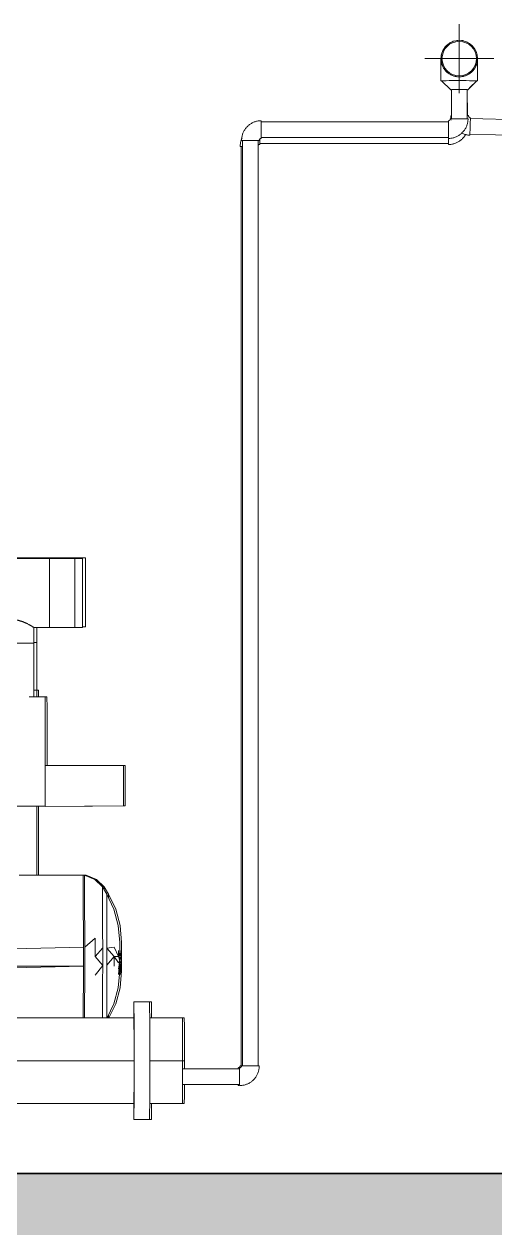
# Model space of a CAD drawing. Header units: centimetres. Extents: x -11896 to 2794, y -437 to 1921.
# Drawn here: x 427.5 to 577.8, y 76.6 to 460.4 of the extents above; entities that cross this region are included whole.
import ezdxf

# ---------------------------------------------------------------- set-up
doc = ezdxf.new("R2010")
doc.units = ezdxf.units.CM
doc.linetypes.add('Centre', pattern=[3.175, 0.635, -0.475, 1.59, -0.475])
for name, color, linetype, lineweight in [('A-FLOR', 7, 'Continuous', 9), ('A-FLOR-LEVL', 7, 'Continuous', 9), ('A-FLOR-PATT', 7, 'Continuous', 35), ('M-EQPM', 7, 'Continuous', 9), ('M-HVAC-DUCT', 7, 'Continuous', 9), ('P-PIPE', 7, 'Continuous', 9), ('P-PIPE-CNTR', 7, 'Continuous', 9)]:
    doc.layers.add(name, color=color, linetype=linetype, lineweight=lineweight)

# ---------------------------------------------------------------- blocks, each defined once
blk = doc.blocks.new('PQ_RVR_EST-01_ZZ_ZZ_MO_T_A_rvt-2-Sección 2-2')
at = {"layer": 'A-FLOR-PATT', "lineweight": 9, "true_color": 0x9a9a9a}
blk.add_hatch(color=253, dxfattribs=at).paths.add_polyline_path([(-115.52, 44), (-115.52, 94), (-5125.17, 94), (-5125.17, 44), (-133.39, 44)])
at = {"layer": 'A-FLOR', "lineweight": 35}
blk.add_line((-327.25, 94), (-1483.52, 94), dxfattribs=at)
blk = doc.blocks.new('Cobre - Codo - CO - Codo-1454901-Sección 2-2')
at = {"layer": 'P-PIPE', "color": 6, "true_color": 0xff00ff}
for p, q in [((-947.46, 426.81), (-947.46, 429.63)), ((-947.46, 423.99), (-947.46, 426.81)), ((-953.73, 423.35), (-950.91, 423.35)), ((-950.91, 423.35), (-948.09, 423.35)), ((-948.19, 423.35), (-948.09, 423.35)), ((-947.46, 423.99), (-947.46, 424.3))]:
    blk.add_line(p, q, dxfattribs=at)
at = {"layer": 'P-PIPE', "color": 6, "true_color": 0xff00ff, "flags": 128}
for points in [[(-947.46, 429.63), (-947.71, 429.62), (-947.96, 429.61), (-948.21, 429.58), (-948.46, 429.55), (-948.71, 429.5), (-948.95, 429.45), (-949.19, 429.39), (-949.43, 429.31), (-949.67, 429.23), (-949.9, 429.13), (-950.13, 429.03), (-950.36, 428.92), (-950.58, 428.8), (-950.79, 428.67), (-951, 428.53), (-951.21, 428.39), (-951.4, 428.23), (-951.6, 428.07), (-951.78, 427.9), (-951.96, 427.73), (-952.13, 427.54), (-952.3, 427.35), (-952.45, 427.16), (-952.6, 426.95), (-952.74, 426.75), (-952.87, 426.53), (-952.99, 426.31), (-953.11, 426.09), (-953.21, 425.86), (-953.31, 425.63), (-953.39, 425.39), (-953.47, 425.15), (-953.54, 424.91), (-953.6, 424.67), (-953.64, 424.42), (-953.68, 424.17), (-953.71, 423.92), (-953.73, 423.67), (-953.73, 423.42), (-953.73, 423.35)], [(-948.09, 423.35), (-948.09, 423.38), (-948.09, 423.41), (-948.09, 423.43), (-948.09, 423.46), (-948.08, 423.48), (-948.08, 423.51), (-948.07, 423.53), (-948.06, 423.55), (-948.05, 423.58), (-948.04, 423.6), (-948.03, 423.63), (-948.02, 423.65), (-948.01, 423.67), (-948, 423.69), (-947.98, 423.71), (-947.97, 423.73), (-947.95, 423.75), (-947.94, 423.77), (-947.92, 423.79), (-947.9, 423.81), (-947.88, 423.83), (-947.86, 423.84), (-947.84, 423.86), (-947.82, 423.87), (-947.8, 423.89), (-947.78, 423.9), (-947.76, 423.91), (-947.74, 423.93), (-947.71, 423.94), (-947.69, 423.95), (-947.67, 423.96), (-947.64, 423.96), (-947.62, 423.97), (-947.59, 423.98), (-947.57, 423.98), (-947.54, 423.98), (-947.52, 423.99), (-947.49, 423.99), (-947.47, 423.99), (-947.46, 423.99)]]:
    blk.add_lwpolyline(points, dxfattribs=at)
blk = doc.blocks.new('Cobre - Codo - CO - Codo-V90-Sección 2-2')
at = {"layer": 'P-PIPE', "color": 6, "true_color": 0xff00ff}
for p, q in [((-954.37, 127.63), (-954.37, 124.81)), ((-954.37, 127.63), (-954.37, 127.32)), ((-953.43, 128.26), (-953.73, 128.26)), ((-950.91, 128.26), (-953.73, 128.26)), ((-948.09, 128.26), (-950.91, 128.26)), ((-954.37, 124.81), (-954.37, 121.99))]:
    blk.add_line(p, q, dxfattribs=at)
at = {"layer": 'P-PIPE', "color": 6, "true_color": 0xff00ff, "flags": 128}
for points in [[(-953.73, 128.26), (-953.73, 128.24), (-953.74, 128.21), (-953.74, 128.19), (-953.74, 128.16), (-953.75, 128.14), (-953.75, 128.11), (-953.76, 128.09), (-953.77, 128.06), (-953.77, 128.04), (-953.78, 128.02), (-953.79, 127.99), (-953.81, 127.97), (-953.82, 127.95), (-953.83, 127.93), (-953.85, 127.91), (-953.86, 127.89), (-953.88, 127.87), (-953.89, 127.85), (-953.91, 127.83), (-953.93, 127.81), (-953.95, 127.79), (-953.96, 127.78), (-953.98, 127.76), (-954, 127.74), (-954.03, 127.73), (-954.05, 127.72), (-954.07, 127.7), (-954.09, 127.69), (-954.12, 127.68), (-954.14, 127.67), (-954.16, 127.66), (-954.19, 127.66), (-954.21, 127.65), (-954.24, 127.64), (-954.26, 127.64), (-954.29, 127.64), (-954.31, 127.63), (-954.34, 127.63), (-954.36, 127.63), (-954.37, 127.63)], [(-954.37, 121.99), (-954.12, 121.99), (-953.87, 122.01), (-953.62, 122.03), (-953.37, 122.07), (-953.12, 122.11), (-952.88, 122.17), (-952.64, 122.23), (-952.4, 122.31), (-952.16, 122.39), (-951.93, 122.49), (-951.7, 122.59), (-951.47, 122.7), (-951.25, 122.82), (-951.04, 122.95), (-950.83, 123.09), (-950.62, 123.23), (-950.42, 123.39), (-950.23, 123.55), (-950.05, 123.72), (-949.87, 123.89), (-949.7, 124.08), (-949.53, 124.27), (-949.38, 124.46), (-949.23, 124.67), (-949.09, 124.87), (-948.96, 125.09), (-948.83, 125.31), (-948.72, 125.53), (-948.62, 125.76), (-948.52, 125.99), (-948.43, 126.23), (-948.36, 126.47), (-948.29, 126.71), (-948.23, 126.95), (-948.19, 127.2), (-948.15, 127.45), (-948.12, 127.7), (-948.1, 127.95), (-948.09, 128.2), (-948.09, 128.26)]]:
    blk.add_lwpolyline(points, dxfattribs=at)
blk = doc.blocks.new('Cobre - Codo - CO - Codo-V91-Sección 2-2')
at = {"layer": 'P-PIPE', "color": 6, "true_color": 0xff00ff}
for p, q in [((-947.9, 422.06), (-947.9, 424.01)), ((-947.9, 422.06), (-947.9, 422.36)), ((-954.18, 421.42), (-953.42, 421.42))]:
    blk.add_line(p, q, dxfattribs=at)
at = {"layer": 'P-PIPE', "color": 6, "true_color": 0xff00ff, "flags": 128}
for points in [[(-953.59, 424.07), (-953.66, 423.93), (-953.75, 423.7), (-953.84, 423.46), (-953.92, 423.22), (-953.98, 422.98), (-954.04, 422.74), (-954.09, 422.49), (-954.13, 422.24), (-954.15, 421.99), (-954.17, 421.74), (-954.18, 421.49), (-954.18, 421.42)], [(-948.41, 421.8), (-948.4, 421.82), (-948.38, 421.84), (-948.36, 421.86), (-948.35, 421.88), (-948.33, 421.9), (-948.31, 421.91), (-948.29, 421.93), (-948.27, 421.94), (-948.25, 421.96), (-948.23, 421.97), (-948.2, 421.98), (-948.18, 422), (-948.16, 422.01), (-948.13, 422.02), (-948.11, 422.02), (-948.09, 422.03), (-948.06, 422.04), (-948.04, 422.05), (-948.01, 422.05), (-947.99, 422.05), (-947.96, 422.06), (-947.94, 422.06), (-947.91, 422.06), (-947.9, 422.06)]]:
    blk.add_lwpolyline(points, dxfattribs=at)
blk = doc.blocks.new('Cobre - Codo - CO - Codo-V92-Sección 2-2')
at = {"layer": 'P-PIPE', "color": 6, "true_color": 0xff00ff}
for p, q in [((-954.81, 127.7), (-954.81, 127.32)), ((-954.81, 127.7), (-954.81, 127.39)), ((-953.87, 128.33), (-954.18, 128.33)), ((-953.42, 128.33), (-954.18, 128.33)), ((-954.81, 122.29), (-954.81, 122.06))]:
    blk.add_line(p, q, dxfattribs=at)
at = {"layer": 'P-PIPE', "color": 6, "true_color": 0xff00ff, "flags": 128}
for points in [[(-954.18, 128.33), (-954.18, 128.31), (-954.18, 128.28), (-954.18, 128.26), (-954.19, 128.23), (-954.19, 128.21), (-954.2, 128.18), (-954.2, 128.16), (-954.21, 128.13), (-954.22, 128.11), (-954.23, 128.09), (-954.24, 128.06), (-954.25, 128.04), (-954.26, 128.02), (-954.28, 128), (-954.29, 127.98), (-954.3, 127.95), (-954.32, 127.93), (-954.34, 127.92), (-954.35, 127.9), (-954.37, 127.88), (-954.39, 127.86), (-954.41, 127.84), (-954.43, 127.83), (-954.45, 127.81), (-954.47, 127.8), (-954.49, 127.79), (-954.51, 127.77), (-954.54, 127.76), (-954.56, 127.75), (-954.58, 127.74), (-954.61, 127.73), (-954.63, 127.73), (-954.66, 127.72), (-954.68, 127.71), (-954.71, 127.71), (-954.73, 127.7), (-954.76, 127.7), (-954.78, 127.7), (-954.81, 127.7), (-954.81, 127.7)], [(-954.81, 122.06), (-954.56, 122.06), (-954.37, 122.08)]]:
    blk.add_lwpolyline(points, dxfattribs=at)
blk = doc.blocks.new('bomba 4 - bomba 4-1381577-Sección 2-2')
at = {"layer": 'M-EQPM'}
for p, q in [((-1021.55, 245.97), (-1016.44, 245.97)), ((-1021.55, 245.97), (-1016.44, 245.97)), ((-1019.12, 248.1), (-1019.99, 248.1)), ((-1019.12, 248.1), (-1019.99, 248.1)), ((-1019.12, 245.97), (-1019.12, 248.1)), ((-1019.12, 245.97), (-1019.12, 248.1)), ((-1016.42, 245.27), (-1016.44, 245.97)), ((-1016.42, 245.27), (-1016.44, 245.97)), ((-1016.4, 243.2), (-1016.42, 245.27)), ((-1016.4, 243.2), (-1016.42, 245.27)), ((-1016.39, 239.95), (-1016.4, 243.2)), ((-1016.39, 239.95), (-1016.4, 243.2)), ((-1016.37, 235.77), (-1016.39, 239.95)), ((-1016.37, 235.77), (-1016.39, 239.95)), ((-1016.37, 231), (-1016.37, 235.77)), ((-1016.37, 231), (-1016.37, 235.77)), ((-1016.37, 231), (-1016.37, 226.03)), ((-1016.37, 226.03), (-1016.37, 231)), ((-1016.37, 226.03), (-1016.37, 221.26)), ((-1016.37, 221.26), (-1016.37, 226.03)), ((-1016.37, 224.07), (-991.45, 224.09)), ((-991.45, 224.09), (-991.44, 222.81)), ((-991.44, 222.81), (-991.45, 224.09)), ((-991.44, 222.81), (-991.43, 220.5)), ((-991.43, 220.5), (-991.44, 222.81)), ((-1016.37, 221.26), (-1016.39, 217.08)), ((-1016.39, 217.08), (-1016.37, 221.26)), ((-991.43, 220.5), (-991.42, 217.63)), ((-991.43, 220.5), (-991.42, 217.63)), ((-1016.39, 217.08), (-1016.4, 213.83)), ((-1016.4, 213.83), (-1016.39, 217.08)), ((-991.42, 217.63), (-991.43, 214.76)), ((-991.42, 217.63), (-991.43, 214.76)), ((-991.45, 211.17), (-1016.45, 211.01)), ((-1016.42, 211.76), (-1016.44, 211.05)), ((-1016.44, 211.05), (-1016.42, 211.76)), ((-1016.4, 213.83), (-1016.42, 211.76)), ((-1016.42, 211.76), (-1016.4, 213.83)), ((-991.44, 212.45), (-991.45, 211.17)), ((-991.44, 212.45), (-991.45, 211.17)), ((-991.43, 214.76), (-991.44, 212.45)), ((-991.43, 214.76), (-991.44, 212.45)), ((-1016.44, 211.05), (-1029.77, 211.05)), ((-1016.44, 211.05), (-1029.77, 211.05)), ((-1019.12, 189.1), (-1019.12, 211.05)), ((-1019.12, 189.1), (-1019.12, 211.05)), ((-1001.33, 211.11), (-1016.45, 211.01)), ((-1016.45, 211.01), (-1016.45, 211.05)), ((-1016.45, 211.05), (-1016.45, 211.01)), ((-1004.33, 189.08), (-1024.75, 189.11)), ((-1004.31, 188.03), (-1004.33, 189.08)), ((-1004.33, 189.08), (-1004.31, 188.03)), ((-1004.33, 189.08), (-1003.9, 189.03)), ((-1003.9, 189.03), (-1003.87, 187.99)), ((-1003.9, 189.03), (-1003.87, 187.99)), ((-1000.58, 187.73), (-1003.9, 189.03)), ((-1004.28, 185.64), (-1004.31, 188.03)), ((-1004.31, 188.03), (-1004.28, 185.64)), ((-1004.26, 182.03), (-1004.28, 185.64)), ((-1004.28, 185.64), (-1004.26, 182.03)), ((-1003.87, 187.99), (-1003.85, 185.6)), ((-1003.87, 187.99), (-1003.85, 185.6)), ((-1003.85, 185.6), (-1003.83, 182)), ((-1003.85, 185.6), (-1003.83, 182)), ((-1000.58, 187.73), (-998.16, 185.33)), ((-998.14, 184.98), (-998.16, 185.33)), ((-998.14, 184.98), (-998.16, 185.33)), ((-996.78, 183), (-998.16, 185.33)), ((-998.12, 183.26), (-998.14, 184.98)), ((-998.12, 183.26), (-998.14, 184.98)), ((-1004.25, 177.4), (-1004.26, 182.03)), ((-1004.26, 182.03), (-1004.25, 177.4)), ((-1003.83, 182), (-1003.81, 177.38)), ((-1003.83, 182), (-1003.81, 177.38)), ((-998.1, 180.26), (-998.12, 183.26)), ((-998.1, 180.26), (-998.12, 183.26)), ((-996.76, 181.9), (-996.78, 183)), ((-996.76, 181.9), (-996.78, 183)), ((-994.49, 178.19), (-996.78, 183)), ((-996.74, 179.4), (-996.76, 181.9)), ((-996.74, 179.4), (-996.76, 181.9)), ((-1004.25, 177.4), (-1004.23, 172)), ((-1004.25, 177.4), (-1004.23, 172)), ((-1003.81, 177.38), (-1003.8, 171.99)), ((-1003.81, 177.38), (-1003.8, 171.99)), ((-998.08, 176.19), (-998.1, 180.26)), ((-998.08, 176.19), (-998.1, 180.26)), ((-996.72, 175.69), (-996.74, 179.4)), ((-996.74, 179.4), (-996.72, 175.69)), ((-993.08, 173.03), (-994.49, 178.19)), ((-998.07, 171.3), (-998.08, 176.19)), ((-998.07, 171.3), (-998.08, 176.19)), ((-996.71, 171.05), (-996.72, 175.69)), ((-996.71, 171.05), (-996.72, 175.69)), ((-992.6, 167.66), (-993.08, 173.03)), ((-1004.23, 172), (-1004.23, 166.13)), ((-1004.23, 172), (-1004.23, 166.13)), ((-1003.8, 171.99), (-1003.79, 166.12)), ((-1003.8, 171.99), (-1003.79, 166.12)), ((-1000.49, 169.04), (-1003.79, 166.12)), ((-1000.49, 169.04), (-1003.79, 166.12)), ((-1000.49, 163.11), (-1000.49, 169.04)), ((-1000.49, 163.11), (-1000.49, 169.04)), ((-998.06, 165.9), (-998.07, 171.3)), ((-998.06, 165.9), (-998.07, 171.3)), ((-996.7, 165.82), (-996.71, 171.05)), ((-996.71, 171.05), (-996.7, 165.82)), ((-1004.23, 166.13), (-1223.67, 160.82)), ((-1004.23, 166.13), (-1223.67, 160.82)), ((-1004.23, 166.13), (-1004.23, 160.08)), ((-1004.23, 166.13), (-1004.23, 160.08)), ((-1003.79, 166.12), (-1003.79, 160.09)), ((-1003.79, 166.12), (-1003.79, 160.09)), ((-1000.49, 163.11), (-998.06, 165.9)), ((-998.06, 165.9), (-1000.49, 163.11)), ((-998.06, 160.31), (-998.06, 165.9)), ((-998.06, 160.31), (-998.06, 165.9)), ((-994.42, 166.15), (-996.7, 165.82)), ((-994.42, 166.15), (-996.7, 165.82)), ((-996.7, 160.39), (-996.7, 165.82)), ((-996.7, 165.82), (-994.42, 163.11)), ((-994.42, 163.11), (-996.7, 165.82)), ((-996.7, 165.82), (-996.7, 160.39)), ((-994.42, 166.15), (-993.03, 163.11)), ((-994.42, 166.15), (-993.03, 163.11)), ((-993.04, 165.11), (-993.03, 163.11)), ((-993.04, 165.11), (-993.03, 163.11)), ((-992.59, 166.58), (-992.6, 167.66)), ((-992.6, 167.66), (-992.59, 166.58)), ((-992.58, 164.4), (-992.59, 166.58)), ((-992.59, 166.58), (-992.58, 164.4)), ((-998.06, 160.31), (-1000.49, 163.11)), ((-1000.49, 163.11), (-998.06, 160.31)), ((-994.42, 163.11), (-996.7, 160.39)), ((-996.7, 160.39), (-994.42, 163.11)), ((-993.03, 163.11), (-994.42, 163.11)), ((-993.04, 161.11), (-994.42, 163.11)), ((-993.04, 161.11), (-994.42, 163.11)), ((-994.42, 160.06), (-994.42, 163.11)), ((-994.42, 160.06), (-994.42, 163.11)), ((-994.42, 163.11), (-993.03, 163.11)), ((-992.58, 161.81), (-993.04, 157.43)), ((-993.04, 157.43), (-992.58, 161.81)), ((-992.58, 161.81), (-993.04, 161.11)), ((-993.04, 161.11), (-992.58, 161.81)), ((-992.58, 161.81), (-993.04, 159.19)), ((-993.04, 159.19), (-992.58, 161.81)), ((-992.58, 164.4), (-993.03, 163.11)), ((-992.58, 164.4), (-993.03, 163.11)), ((-993.03, 163.11), (-992.58, 161.81)), ((-992.58, 161.81), (-993.03, 163.11)), ((-992.59, 159.63), (-992.58, 161.81)), ((-992.59, 159.63), (-992.58, 161.81)), ((-992.58, 164.4), (-992.58, 161.81)), ((-992.58, 164.4), (-992.58, 161.81)), ((-1223.67, 160.08), (-1004.23, 160.08)), ((-1004.23, 160.08), (-1223.67, 160.08)), ((-1004.23, 160.08), (-1217.87, 155.06)), ((-1217.87, 155.06), (-1004.23, 160.08)), ((-1004.23, 160.08), (-1004.23, 154.21)), ((-1004.23, 160.08), (-1004.23, 154.21)), ((-1003.79, 160.09), (-1003.8, 154.22)), ((-1003.79, 160.09), (-1003.8, 154.22)), ((-1000.49, 157.17), (-998.06, 160.31)), ((-1000.49, 157.17), (-998.06, 160.31)), ((-998.07, 154.91), (-998.06, 160.31)), ((-998.07, 154.91), (-998.06, 160.31)), ((-996.71, 155.16), (-996.7, 160.39)), ((-996.71, 155.16), (-996.7, 160.39)), ((-992.6, 158.55), (-993.08, 153.18)), ((-992.6, 158.55), (-992.59, 159.63)), ((-992.6, 158.55), (-992.59, 159.63)), ((-1004.25, 148.81), (-1004.23, 154.21)), ((-1004.23, 154.21), (-1004.25, 148.81)), ((-1003.8, 154.22), (-1003.81, 148.83)), ((-1003.8, 154.22), (-1003.81, 148.83)), ((-998.08, 150.02), (-998.07, 154.91)), ((-998.08, 150.02), (-998.07, 154.91)), ((-996.72, 150.52), (-996.71, 155.16)), ((-996.71, 155.16), (-996.72, 150.52)), ((-998.1, 145.95), (-998.08, 150.02)), ((-998.1, 145.95), (-998.08, 150.02)), ((-996.74, 146.81), (-996.72, 150.52)), ((-996.74, 146.81), (-996.72, 150.52)), ((-993.08, 153.18), (-994.49, 148.02)), ((-1004.26, 144.18), (-1004.25, 148.81)), ((-1004.25, 148.81), (-1004.26, 144.18)), ((-1003.81, 148.83), (-1003.83, 144.21)), ((-1003.81, 148.83), (-1003.83, 144.21)), ((-998.11, 143.54), (-998.1, 145.95)), ((-998.11, 143.54), (-998.1, 145.95)), ((-996.76, 144.31), (-996.74, 146.81)), ((-996.74, 146.81), (-996.76, 144.31)), ((-994.49, 148.02), (-996.63, 143.54)), ((-988.15, 145.25), (-988.13, 147.6)), ((-988.13, 147.6), (-988.15, 145.25)), ((-988.13, 147.6), (-988.11, 148.64)), ((-988.11, 148.64), (-988.13, 147.6)), ((-988.11, 148.64), (-988.09, 148.29)), ((-988.09, 148.29), (-988.11, 148.64)), ((-988.11, 148.64), (-983.11, 148.64)), ((-988.09, 148.29), (-988.07, 146.58)), ((-988.07, 146.58), (-988.09, 148.29)), ((-988.07, 146.58), (-988.05, 143.63)), ((-988.05, 143.63), (-988.07, 146.58)), ((-983.11, 148.64), (-983.09, 148.29)), ((-983.11, 148.64), (-983.09, 148.29)), ((-983.09, 148.29), (-983.07, 146.58)), ((-983.09, 148.29), (-983.07, 146.58)), ((-983.07, 146.58), (-983.05, 143.63)), ((-983.07, 146.58), (-983.05, 143.63)), ((-1233.55, 143.54), (-988.11, 143.54)), ((-1004.26, 144.18), (-1004.27, 143.54)), ((-1004.26, 144.18), (-1004.27, 143.54)), ((-1003.83, 144.21), (-1003.83, 143.54)), ((-1003.83, 144.21), (-1003.83, 143.54)), ((-996.77, 143.54), (-996.76, 144.31)), ((-996.77, 143.54), (-996.76, 144.31)), ((-988.16, 143.54), (-988.15, 145.25)), ((-988.15, 145.25), (-988.16, 143.54)), ((-988.09, 143.16), (-988.11, 143.54)), ((-988.09, 143.16), (-988.11, 143.54)), ((-988.07, 141.35), (-988.09, 143.16)), ((-988.07, 141.35), (-988.09, 143.16)), ((-988.05, 143.63), (-988.04, 139.66)), ((-988.04, 139.66), (-988.05, 143.63)), ((-983.05, 143.63), (-983.04, 139.66)), ((-983.05, 143.63), (-983.04, 139.66)), ((-972.61, 143.54), (-983.05, 143.54)), ((-972.61, 143.54), (-972.59, 143.16)), ((-972.59, 143.16), (-972.61, 143.54)), ((-972.59, 143.16), (-972.57, 141.35)), ((-972.57, 141.35), (-972.59, 143.16)), ((-988.06, 138.3), (-988.07, 141.35)), ((-988.06, 138.3), (-988.07, 141.35)), ((-988.05, 134.34), (-988.06, 138.3)), ((-988.05, 134.34), (-988.06, 138.3)), ((-988.04, 139.66), (-988.03, 134.97)), ((-988.03, 134.97), (-988.04, 139.66)), ((-983.03, 134.97), (-983.04, 139.66)), ((-983.03, 134.97), (-983.04, 139.66)), ((-972.57, 141.35), (-972.56, 138.3)), ((-972.56, 138.3), (-972.57, 141.35)), ((-972.55, 134.34), (-972.56, 138.3)), ((-972.55, 134.34), (-972.56, 138.3)), ((-988.03, 129.9), (-988.03, 134.97)), ((-988.03, 129.9), (-988.03, 134.97)), ((-983.03, 134.97), (-983.03, 129.9)), ((-983.03, 134.97), (-983.03, 129.9)), ((-988.05, 129.9), (-988.05, 134.34)), ((-988.05, 129.9), (-988.05, 134.34)), ((-972.55, 134.34), (-972.55, 129.9)), ((-972.55, 129.9), (-972.55, 134.34)), ((-1233.52, 129.9), (-988.05, 129.9)), ((-1233.52, 129.9), (-988.05, 129.9)), ((-988.05, 125.46), (-988.05, 129.9)), ((-988.05, 129.9), (-988.05, 125.46)), ((-988.03, 129.9), (-988.03, 124.84)), ((-988.03, 124.84), (-988.03, 129.9)), ((-972.55, 129.9), (-983.03, 129.9)), ((-972.55, 129.9), (-983.03, 129.9)), ((-983.03, 129.9), (-983.03, 124.84)), ((-983.03, 129.9), (-983.03, 124.84)), ((-972.55, 129.9), (-972.55, 125.46)), ((-972.55, 129.9), (-972.55, 125.46)), ((-988.05, 125.46), (-988.06, 121.5)), ((-988.06, 121.5), (-988.05, 125.46)), ((-988.03, 124.84), (-988.04, 120.15)), ((-988.03, 124.84), (-988.04, 120.15)), ((-983.03, 124.84), (-983.04, 120.15)), ((-983.03, 124.84), (-983.04, 120.15)), ((-972.55, 125.46), (-972.56, 121.5)), ((-972.55, 125.46), (-972.56, 121.5)), ((-988.07, 118.45), (-988.06, 121.5)), ((-988.07, 118.45), (-988.06, 121.5)), ((-988.04, 120.15), (-988.05, 116.18)), ((-988.05, 116.18), (-988.04, 120.15)), ((-983.04, 120.15), (-983.05, 116.18)), ((-983.04, 120.15), (-983.05, 116.18)), ((-972.56, 121.5), (-972.57, 118.45)), ((-972.56, 121.5), (-972.57, 118.45)), ((-988.11, 116.27), (-1059.04, 116.23)), ((-988.15, 114.56), (-988.16, 116.27)), ((-988.16, 116.27), (-988.15, 114.56)), ((-988.11, 116.27), (-988.09, 116.64)), ((-988.11, 116.27), (-988.09, 116.64)), ((-988.09, 116.64), (-988.07, 118.45)), ((-988.09, 116.64), (-988.07, 118.45)), ((-988.05, 116.18), (-988.07, 113.23)), ((-988.07, 113.23), (-988.05, 116.18)), ((-983.05, 116.18), (-983.07, 113.23)), ((-983.05, 116.18), (-983.07, 113.23)), ((-972.61, 116.27), (-983.05, 116.27)), ((-972.59, 116.64), (-972.61, 116.27)), ((-972.59, 116.64), (-972.61, 116.27)), ((-972.57, 118.45), (-972.59, 116.64)), ((-972.57, 118.45), (-972.59, 116.64)), ((-988.13, 112.21), (-988.15, 114.56)), ((-988.15, 114.56), (-988.13, 112.21)), ((-988.11, 111.17), (-988.13, 112.21)), ((-988.13, 112.21), (-988.11, 111.17)), ((-988.09, 111.52), (-988.11, 111.17)), ((-988.11, 111.17), (-988.09, 111.52)), ((-988.07, 113.23), (-988.09, 111.52)), ((-988.09, 111.52), (-988.07, 113.23)), ((-983.09, 111.52), (-983.11, 111.17)), ((-983.09, 111.52), (-983.11, 111.17)), ((-983.07, 113.23), (-983.09, 111.52)), ((-983.07, 113.23), (-983.09, 111.52)), ((-988.11, 111.17), (-983.11, 111.17))]:
    blk.add_line(p, q, dxfattribs=at)
blk = doc.blocks.new('bomba 4 - bomba 4-V104-Sección 2-2')
at = {"layer": 'M-EQPM'}
for p, q in [((-1133.31, 247.21), (-1133.89, 247.21)), ((-1133.31, 247.21), (-1133.29, 246.83)), ((-1133.31, 247.21), (-1133.29, 246.83)), ((-1133.29, 246.83), (-1133.27, 244.98)), ((-1133.29, 246.83), (-1133.27, 244.98)), ((-1018.54, 248.1), (-1019.09, 248.1)), ((-1018.54, 248.1), (-1019.09, 248.1)), ((-1018.54, 245.97), (-1018.54, 248.1)), ((-1018.54, 245.97), (-1018.54, 248.1)), ((-1016.44, 245.97), (-1015.86, 245.97)), ((-1016.44, 245.97), (-1015.86, 245.97)), ((-1015.84, 245.27), (-1015.86, 245.97)), ((-1015.84, 245.27), (-1015.86, 245.97)), ((-1133.27, 244.98), (-1133.25, 241.8)), ((-1133.27, 244.98), (-1133.25, 241.8)), ((-1015.82, 243.2), (-1015.84, 245.27)), ((-1015.82, 243.2), (-1015.84, 245.27)), ((-1015.81, 239.95), (-1015.82, 243.2)), ((-1015.81, 239.95), (-1015.82, 243.2)), ((-1133.25, 241.8), (-1133.24, 241.02)), ((-1133.25, 241.8), (-1133.24, 241.02)), ((-1015.8, 235.77), (-1015.81, 239.95)), ((-1015.8, 235.77), (-1015.81, 239.95)), ((-1015.79, 231), (-1015.8, 235.77)), ((-1015.79, 231), (-1015.8, 235.77)), ((-1015.79, 231), (-1015.79, 226.03)), ((-1015.79, 226.03), (-1015.79, 231)), ((-1015.79, 226.03), (-1015.79, 224.07)), ((-1015.79, 224.07), (-1015.79, 226.03)), ((-991.45, 224.08), (-990.87, 224.09)), ((-990.87, 224.09), (-990.86, 222.81)), ((-990.86, 222.81), (-990.87, 224.09)), ((-990.86, 222.81), (-990.85, 220.5)), ((-990.85, 220.5), (-990.86, 222.81)), ((-990.85, 220.5), (-990.85, 217.63)), ((-990.85, 220.5), (-990.85, 217.63)), ((-990.85, 217.63), (-990.85, 214.76)), ((-990.85, 217.63), (-990.85, 214.76)), ((-1133.25, 212.16), (-1133.27, 208.98)), ((-1133.25, 212.16), (-1133.27, 208.98)), ((-1133.24, 214.87), (-1133.25, 212.16)), ((-1133.24, 214.87), (-1133.25, 212.16)), ((-990.87, 211.17), (-991.45, 211.17)), ((-990.86, 212.45), (-990.87, 211.17)), ((-990.86, 212.45), (-990.87, 211.17)), ((-990.85, 214.76), (-990.86, 212.45)), ((-990.85, 214.76), (-990.86, 212.45)), ((-1133.29, 207.13), (-1133.27, 208.98)), ((-1133.27, 208.98), (-1133.29, 207.13)), ((-1018.54, 189.1), (-1018.54, 211.05)), ((-1018.54, 189.1), (-1018.54, 211.05)), ((-1141.69, 206.72), (-1141.69, 189.1)), ((-1141.69, 206.72), (-1141.69, 189.1)), ((-1133.89, 206.75), (-1133.31, 206.75)), ((-1133.31, 206.75), (-1133.89, 206.75)), ((-1133.29, 207.13), (-1133.31, 206.75)), ((-1133.29, 207.13), (-1133.31, 206.75)), ((-1186.69, 201.82), (-1186.69, 189.1)), ((-1186.69, 189.1), (-1186.69, 201.82)), ((-1164.19, 201.82), (-1164.19, 189.1)), ((-1164.19, 201.82), (-1164.19, 189.1)), ((-1003.75, 189.08), (-1004.33, 189.08)), ((-1003.75, 189.08), (-1003.32, 189.03)), ((-1003.32, 189.03), (-1003.31, 188.8)), ((-1003.32, 189.03), (-1003.31, 188.8)), ((-1000, 187.73), (-1003.32, 189.03)), ((-1000, 187.73), (-997.59, 185.33)), ((-997.56, 184.98), (-997.59, 185.33)), ((-997.56, 184.98), (-997.59, 185.33)), ((-996.2, 183), (-997.59, 185.33)), ((-997.55, 184.3), (-997.56, 184.98)), ((-997.55, 184.3), (-997.56, 184.98)), ((-1274.35, 182.26), (-1274.92, 182.26)), ((-1274.32, 181.2), (-1274.35, 182.26)), ((-1274.35, 182.26), (-1274.32, 181.2)), ((-1274.35, 182.26), (-1274.24, 177.58)), ((-1274.3, 178.79), (-1274.32, 181.2)), ((-1274.32, 181.2), (-1274.3, 178.79)), ((-996.18, 181.9), (-996.2, 183)), ((-996.18, 181.9), (-996.2, 183)), ((-993.91, 178.19), (-996.2, 183)), ((-996.18, 181.74), (-996.18, 181.9)), ((-996.18, 181.74), (-996.18, 181.9)), ((-1274.3, 177.58), (-1274.3, 178.79)), ((-1274.3, 178.79), (-1274.3, 177.58)), ((-992.5, 173.03), (-993.91, 178.19)), ((-992.02, 167.66), (-992.5, 173.03)), ((-992.46, 165.11), (-992.46, 163.11)), ((-992.46, 165.11), (-992.46, 163.11)), ((-992.01, 166.58), (-992.02, 167.66)), ((-992.02, 167.66), (-992.01, 166.58)), ((-992.01, 164.4), (-992.01, 166.58)), ((-992.01, 166.58), (-992.01, 164.4)), ((-992.58, 163.38), (-992.46, 163.11)), ((-992.58, 163.38), (-992.46, 163.11)), ((-992.46, 163.11), (-992.58, 163.11)), ((-992.58, 163.11), (-992.46, 163.11)), ((-992.46, 161.11), (-992.58, 161.29)), ((-992.46, 161.11), (-992.58, 161.29)), ((-992.01, 164.4), (-992.46, 163.11)), ((-992.01, 164.4), (-992.46, 163.11)), ((-992.46, 163.11), (-992.01, 161.81)), ((-992.01, 161.81), (-992.46, 163.11)), ((-992.01, 161.81), (-992.46, 157.43)), ((-992.46, 157.43), (-992.01, 161.81)), ((-992.01, 161.81), (-992.46, 161.11)), ((-992.46, 161.11), (-992.01, 161.81)), ((-992.01, 161.81), (-992.46, 159.19)), ((-992.46, 159.19), (-992.01, 161.81)), ((-992.01, 164.4), (-992.01, 161.81)), ((-992.01, 164.4), (-992.01, 161.81)), ((-992.01, 159.63), (-992.01, 161.81)), ((-992.01, 159.63), (-992.01, 161.81)), ((-992.02, 158.55), (-992.5, 153.18)), ((-992.02, 158.55), (-992.01, 159.63)), ((-992.02, 158.55), (-992.01, 159.63)), ((-992.5, 153.18), (-993.91, 148.02)), ((-1274.24, 148.63), (-1274.35, 143.95)), ((-1274.32, 145.01), (-1274.3, 147.42)), ((-1274.3, 147.42), (-1274.32, 145.01)), ((-1274.3, 147.42), (-1274.3, 148.63)), ((-1274.3, 148.63), (-1274.3, 147.42)), ((-993.91, 148.02), (-996.05, 143.54)), ((-983.11, 148.64), (-982.53, 148.64)), ((-982.53, 148.64), (-982.51, 148.29)), ((-982.53, 148.64), (-982.51, 148.29)), ((-982.51, 148.29), (-982.49, 146.58)), ((-982.51, 148.29), (-982.49, 146.58)), ((-982.49, 146.58), (-982.47, 143.63)), ((-982.49, 146.58), (-982.47, 143.63)), ((-1274.35, 143.95), (-1274.88, 143.95)), ((-1274.35, 143.95), (-1274.32, 145.01)), ((-1274.32, 145.01), (-1274.35, 143.95)), ((-996.2, 143.54), (-996.18, 144.31)), ((-996.2, 143.54), (-996.18, 144.31)), ((-996.18, 144.31), (-996.18, 144.47)), ((-996.18, 144.47), (-996.18, 144.31)), ((-972.03, 143.54), (-972.61, 143.54)), ((-972.03, 143.54), (-972.01, 143.16)), ((-972.01, 143.16), (-972.03, 143.54)), ((-972.01, 143.16), (-972, 141.35)), ((-972, 141.35), (-972.01, 143.16)), ((-972, 141.35), (-971.98, 138.3)), ((-971.98, 138.3), (-972, 141.35)), ((-971.97, 134.34), (-971.98, 138.3)), ((-971.97, 134.34), (-971.98, 138.3)), ((-971.97, 134.34), (-971.97, 129.9)), ((-971.97, 129.9), (-971.97, 134.34)), ((-971.97, 129.9), (-972.55, 129.9)), ((-971.97, 129.9), (-972.55, 129.9)), ((-971.97, 129.9), (-971.97, 127.31)), ((-971.97, 129.9), (-971.97, 127.31)), ((-971.98, 121.5), (-972, 118.45)), ((-971.98, 121.5), (-972, 118.45)), ((-971.98, 122.31), (-971.98, 121.5)), ((-971.98, 122.31), (-971.98, 121.5)), ((-1232.99, 113.23), (-1232.97, 116.18)), ((-1232.97, 116.18), (-1232.99, 113.23)), ((-1203.46, 105.88), (-1203.46, 116.22)), ((-1203.46, 116.22), (-1203.46, 105.88)), ((-1042.2, 116.24), (-1042.2, 105.88)), ((-1042.2, 105.88), (-1042.2, 116.24)), ((-982.47, 116.18), (-982.49, 113.23)), ((-982.47, 116.18), (-982.49, 113.23)), ((-972.03, 116.27), (-972.61, 116.27)), ((-972.01, 116.64), (-972.03, 116.27)), ((-972.01, 116.64), (-972.03, 116.27)), ((-972, 118.45), (-972.01, 116.64)), ((-972, 118.45), (-972.01, 116.64)), ((-1233.03, 111.17), (-1233.01, 111.52)), ((-1233.01, 111.52), (-1233.03, 111.17)), ((-1233.01, 111.52), (-1232.99, 113.23)), ((-1232.99, 113.23), (-1233.01, 111.52)), ((-982.51, 111.52), (-982.53, 111.17)), ((-982.51, 111.52), (-982.53, 111.17)), ((-982.49, 113.23), (-982.51, 111.52)), ((-982.49, 113.23), (-982.51, 111.52)), ((-1233.61, 111.17), (-1233.03, 111.17)), ((-983.11, 111.17), (-982.53, 111.17)), ((-1204.04, 105.88), (-1203.46, 105.88)), ((-1203.46, 105.88), (-1204.04, 105.88)), ((-1203.64, 105.88), (-1203.64, 103.93)), ((-1203.64, 105.88), (-1203.64, 103.93)), ((-1042.14, 105.88), (-1042.71, 105.88)), ((-1042.71, 105.88), (-1042.14, 105.88)), ((-1042.14, 105.88), (-1042.14, 103.93)), ((-1042.14, 103.93), (-1042.14, 105.88)), ((-1030.72, 103.93), (-1031.3, 103.93)), ((-1030.72, 103.93), (-1031.3, 103.93)), ((-1030.72, 103.93), (-1027.72, 100.93)), ((-1030.72, 103.35), (-1030.72, 103.93)), ((-1027.72, 100.93), (-1030.72, 103.93)), ((-1030.72, 103.93), (-1030.72, 103.35)), ((-1028.3, 100.93), (-1027.72, 100.93)), ((-1028.3, 100.93), (-1027.72, 100.93)), ((-1027.72, 100.93), (-1027.72, 94.07)), ((-1027.72, 94.07), (-1027.72, 100.93)), ((-1028.3, 94.07), (-1027.72, 94.07)), ((-1028.3, 94.07), (-1027.72, 94.07))]:
    blk.add_line(p, q, dxfattribs=at)
blk = doc.blocks.new('Cobre - Codo - CO - Codo-1456549-Sección 2-2')
at = {"layer": 'P-PIPE', "color": 6, "true_color": 0xff00ff}
for p, q in [((-887.75, 429.63), (-887.75, 429.34)), ((-887.75, 429.63), (-887.75, 429.35)), ((-887.75, 429.26), (-887.75, 426.84)), ((-887.75, 426.84), (-887.75, 423.99))]:
    blk.add_line(p, q, dxfattribs=at)
at = {"layer": 'P-PIPE', "color": 6, "true_color": 0xff00ff, "flags": 128}
for points in [[(-887.12, 430.26), (-887.12, 430.24), (-887.12, 430.21), (-887.12, 430.19), (-887.12, 430.16), (-887.13, 430.14), (-887.13, 430.11), (-887.14, 430.09), (-887.15, 430.06), (-887.16, 430.04), (-887.17, 430.02), (-887.18, 429.99), (-887.19, 429.97), (-887.2, 429.95), (-887.21, 429.93), (-887.23, 429.91), (-887.24, 429.88), (-887.26, 429.86), (-887.27, 429.85), (-887.29, 429.83), (-887.31, 429.81), (-887.33, 429.79), (-887.35, 429.77), (-887.37, 429.76), (-887.39, 429.74), (-887.41, 429.73), (-887.43, 429.72), (-887.45, 429.7), (-887.47, 429.69), (-887.5, 429.68), (-887.52, 429.67), (-887.55, 429.66), (-887.57, 429.66), (-887.59, 429.65), (-887.62, 429.64), (-887.64, 429.64), (-887.67, 429.63), (-887.69, 429.63), (-887.72, 429.63), (-887.74, 429.63), (-887.75, 429.63)], [(-887.75, 423.99), (-887.5, 423.99), (-887.25, 424.01), (-887, 424.03), (-886.75, 424.07), (-886.5, 424.11), (-886.26, 424.17), (-886.02, 424.23), (-885.78, 424.31), (-885.54, 424.39), (-885.31, 424.48), (-885.08, 424.59), (-884.85, 424.7), (-884.63, 424.82), (-884.42, 424.95), (-884.21, 425.09), (-884, 425.23), (-883.8, 425.39), (-883.61, 425.55), (-883.43, 425.72), (-883.25, 425.89), (-883.08, 426.08), (-882.91, 426.27), (-882.76, 426.46), (-882.61, 426.67), (-882.47, 426.87), (-882.34, 427.09), (-882.22, 427.31), (-882.1, 427.53), (-882, 427.76), (-881.9, 427.99), (-881.82, 428.23), (-881.74, 428.47), (-881.67, 428.71), (-881.61, 428.95), (-881.57, 429.2), (-881.53, 429.45), (-881.5, 429.7), (-881.48, 429.95), (-881.48, 430.2), (-881.48, 430.25)]]:
    blk.add_lwpolyline(points, dxfattribs=at)
at = {"layer": 'P-PIPE', "color": 6, "true_color": 0xff00ff}
for start_param, end_param in [(4.712406, 6.283185), (0.000017, 0.261816), (3.14161, 4.712406)]:
    blk.add_ellipse((-884.3, 430.26), major_axis=(-2.82, 0.01), ratio=0.009274, start_param=start_param, end_param=end_param, dxfattribs=at)
blk = doc.blocks.new('Cobre - Tee - CO - Tee-1395061-Sección 2-2')
at = {"layer": 'P-PIPE', "color": 6, "true_color": 0xff00ff}
for p, q in [((-890.1, 449.46), (-890.11, 442.37)), ((-878.47, 442.35), (-878.46, 449.44))]:
    blk.add_line(p, q, dxfattribs=at)
for start, end in [(89.895, 179.895), (359.895, 89.895), (179.895, 269.895), (269.895, 359.895)]:
    blk.add_arc((-884.28, 449.45), 5.82, start, end, dxfattribs=at)
for start_param, end_param in [(4.712389, 6.283185), (0, 0.22993), (3.141593, 4.712389), (2.911918, 3.141593)]:
    blk.add_ellipse((-884.29, 442.36), major_axis=(-5.82, 0.01), ratio=0.009274, start_param=start_param, end_param=end_param, dxfattribs=at)
for points, knots in [([(-890.1, 449.46), (-890.1, 449.2), (-890.07, 448.68), (-889.91, 447.9), (-889.67, 447.22), (-889.47, 446.81), (-889.38, 446.65)], [0, 0, 0, 0, 0.1, 0.2, 0.3, 0.3669032, 0.3669032, 0.3669032, 0.3669032]), ([(-879.19, 446.63), (-879.1, 446.79), (-878.9, 447.2), (-878.57, 448.13), (-878.46, 448.92), (-878.46, 449.44)], [0.6330968, 0.6330968, 0.6330968, 0.6330968, 0.7, 0.8, 1, 1, 1, 1]), ([(-889.33, 446.55), (-889.3, 446.5), (-889.13, 446.21), (-888.86, 445.84), (-888.59, 445.53), (-888.51, 445.45)], [0.3799734, 0.3799734, 0.3799734, 0.3799734, 0.4, 0.5, 0.5389649, 0.5389649, 0.5389649, 0.5389649]), ([(-880.07, 445.43), (-879.99, 445.52), (-879.71, 445.82), (-879.48, 446.15), (-879.33, 446.39)], [0.4610351, 0.4610351, 0.4610351, 0.4610351, 0.5, 0.6, 0.6, 0.6, 0.6]), ([(-888.32, 445.26), (-888.25, 445.19), (-888.06, 445.02), (-887.74, 444.76), (-887.47, 444.58), (-887.33, 444.49)], [0.5683764, 0.5683764, 0.5683764, 0.5683764, 0.6, 0.65, 0.7, 0.7, 0.7, 0.7]), ([(-887.06, 444.34), (-887.01, 444.31), (-886.8, 444.2), (-886.46, 444.04), (-886.15, 443.94), (-886.01, 443.89)], [0.7310781, 0.7310781, 0.7310781, 0.7310781, 0.75, 0.8, 0.8415805, 0.8415805, 0.8415805, 0.8415805]), ([(-885.65, 443.79), (-885.57, 443.77), (-885.13, 443.68), (-884.67, 443.63), (-884.29, 443.63)], [0.8757194, 0.8757194, 0.8757194, 0.8757194, 0.9, 1, 1, 1, 1]), ([(-884.18, 443.63), (-883.84, 443.64), (-883.42, 443.68), (-883.02, 443.77), (-882.93, 443.79)], [0.0099162, 0.0099162, 0.0099162, 0.0099162, 0.1, 0.1242806, 0.1242806, 0.1242806, 0.1242806]), ([(-882.57, 443.89), (-882.43, 443.93), (-882.13, 444.04), (-881.78, 444.19), (-881.57, 444.3), (-881.52, 444.33)], [0.1584195, 0.1584195, 0.1584195, 0.1584195, 0.2, 0.25, 0.2689219, 0.2689219, 0.2689219, 0.2689219]), ([(-881.25, 444.48), (-881.11, 444.57), (-880.84, 444.75), (-880.51, 445.01), (-880.33, 445.18), (-880.26, 445.24)], [0.3, 0.3, 0.3, 0.3, 0.35, 0.4, 0.4316236, 0.4316236, 0.4316236, 0.4316236])]:
    blk.add_open_spline(points, degree=3, knots=knots, dxfattribs=at)
blk = doc.blocks.new('M_Transition - Generic - Standard-1395068-Sección 2-2')
at = {"layer": 'P-PIPE', "color": 6, "true_color": 0xff00ff}
for p, q in [((-889.95, 442.37), (-886.98, 439.53)), ((-881.58, 439.52), (-878.64, 442.35))]:
    blk.add_line(p, q, dxfattribs=at)
for centre, major_axis, start_param, end_param in [((-884.29, 442.36), (-5.66, 0.01), 5.834386, 6.283185), ((-884.29, 442.36), (-5.66, 0.01), 3.141593, 3.520294), ((-884.28, 439.53), (-2.7, 0), 3.141593, 6.283185), ((-884.28, 439.53), (-2.7, 0), 0.009767, 0.254848), ((-884.28, 439.53), (-2.7, 0), 2.836168, 3.131961)]:
    blk.add_ellipse(centre, major_axis=major_axis, ratio=0.009274, start_param=start_param, end_param=end_param, dxfattribs=at)
blk = doc.blocks.new('Cobre - Codo - CO - Codo-1456613-Sección 2-2')
at = {"layer": 'P-PIPE', "color": 6, "true_color": 0xff00ff}
blk.add_line((-886.85, 429.92), (-886.81, 429.77), dxfattribs=at)
at = {"layer": 'P-PIPE', "color": 6, "true_color": 0xff00ff, "flags": 128}
for points in [[(-887, 431.24), (-886.99, 430.99), (-886.97, 430.74), (-886.95, 430.49), (-886.92, 430.27)], [(-880.74, 430.65), (-880.77, 430.66), (-880.79, 430.66), (-880.82, 430.66), (-880.84, 430.67), (-880.87, 430.67), (-880.89, 430.68), (-880.92, 430.68), (-880.94, 430.69), (-880.96, 430.7), (-880.99, 430.71), (-881.01, 430.72), (-881.03, 430.73), (-881.05, 430.75), (-881.08, 430.76), (-881.1, 430.78), (-881.12, 430.79), (-881.14, 430.81), (-881.16, 430.82), (-881.17, 430.84), (-881.19, 430.86), (-881.21, 430.88), (-881.22, 430.9), (-881.24, 430.92), (-881.25, 430.94), (-881.27, 430.96), (-881.28, 430.98), (-881.29, 431.01), (-881.3, 431.03), (-881.31, 431.05), (-881.32, 431.08), (-881.33, 431.1), (-881.34, 431.12), (-881.34, 431.15), (-881.35, 431.17), (-881.35, 431.2), (-881.36, 431.22), (-881.36, 431.25), (-881.36, 431.27), (-881.36, 431.28)], [(-883.59, 425.71), (-883.41, 425.62), (-883.18, 425.52), (-882.95, 425.42), (-882.72, 425.34), (-882.48, 425.26), (-882.23, 425.2), (-881.99, 425.14), (-881.74, 425.1), (-881.49, 425.06), (-881.24, 425.04), (-880.99, 425.02), (-880.89, 425.02)]]:
    blk.add_lwpolyline(points, dxfattribs=at)
at = {"layer": 'P-PIPE', "color": 6, "true_color": 0xff00ff}
for centre, major_axis, ratio, start_param, end_param in [((-884.18, 431.26), (2.82, 0.02), 0.007921, 2.759634, 3.126917), ((-884.18, 431.26), (2.82, 0.02), 0.007921, 6.268509, 6.792108), ((-884.18, 431.26), (2.82, 0.02), 0.007921, 5.80031, 6.268509), ((-880.82, 427.84), (0.08, 2.82), 0.014388, 4.720821, 6.291618), ((-880.82, 427.84), (0.08, 2.82), 0.014388, 0.008432, 0.462864), ((-880.82, 427.84), (0.08, 2.82), 0.014388, 3.150025, 4.720821)]:
    blk.add_ellipse(centre, major_axis=major_axis, ratio=ratio, start_param=start_param, end_param=end_param, dxfattribs=at)
blk = doc.blocks.new('Cobre - Tee - CO - Tee-1395290-Sección 2-2')
at = {"layer": 'P-PIPE', "color": 6, "true_color": 0xff00ff}
blk.add_line((-878.4, 442.41), (-878.46, 449.5), dxfattribs=at)
for start, end in [(135.4588, 142.6785), (120.4588, 127.6785), (105.4588, 112.6785), (90.4588, 97.6785), (75.4588, 82.6785), (60.4588, 67.6785), (45.4588, 52.6785), (30.4588, 37.6785), (180.9409, 187.6785), (165.4588, 172.6785), (150.4588, 157.6785), (15.4588, 22.6785), (0.4588, 7.6785), (195.4588, 202.6785), (211.1277, 217.6785), (316.7598, 322.6785), (333.3397, 337.6785), (346.2402, 352.6785), (226.5852, 232.6785), (242.2685, 247.6785), (256.8065, 262.6785), (271.5817, 277.6785), (287.477, 292.6785), (300.8337, 307.6785)]:
    blk.add_arc((-884.28, 449.45), 5.82, start, end, dxfattribs=at)
for start_param, end_param in [(2.95553, 3.141593), (3.141593, 3.352307), (1.451938, 1.475929)]:
    blk.add_ellipse((-884.22, 442.36), major_axis=(5.82, 0.05), ratio=0.007921, start_param=start_param, end_param=end_param, dxfattribs=at)
for points in [[(-885.6, 443.78), (-885.52, 443.76), (-885.44, 443.75), (-885.37, 443.73)], [(-884.85, 443.66), (-884.7, 443.64), (-884.56, 443.63), (-884.41, 443.63)], [(-883.73, 443.66), (-883.54, 443.67), (-883.35, 443.7), (-883.16, 443.74)]]:
    blk.add_open_spline(points, degree=3, dxfattribs=at)
blk = doc.blocks.new('M_Transition - Generic - Standard-1395297-Sección 2-2')
at = {"layer": 'P-PIPE', "color": 6, "true_color": 0xff00ff}
blk.add_line((-880.99, 440.09), (-878.61, 442.36), dxfattribs=at)
blk.add_ellipse((-884.25, 439.53), major_axis=(2.7, 0.02), ratio=0.007921, start_param=2.827433, end_param=3.455752, dxfattribs=at)
blk = doc.blocks.new('Cobre - Codo - CO - Codo-1456645-Sección 2-2')
at = {"layer": 'P-PIPE', "color": 6, "true_color": 0xff00ff}
blk.add_line((-887.69, 424), (-887.69, 422.06), dxfattribs=at)
at = {"layer": 'P-PIPE', "color": 6, "true_color": 0xff00ff, "flags": 128}
blk.add_lwpolyline([(-887.69, 422.06), (-887.44, 422.06), (-887.19, 422.08), (-886.94, 422.1), (-886.69, 422.14), (-886.44, 422.18), (-886.2, 422.24), (-885.96, 422.3), (-885.72, 422.38), (-885.48, 422.46), (-885.25, 422.55), (-885.02, 422.66), (-884.79, 422.77), (-884.57, 422.89), (-884.36, 423.02), (-884.15, 423.16), (-883.94, 423.3), (-883.75, 423.45), (-883.55, 423.62), (-883.37, 423.79), (-883.19, 423.96), (-883.02, 424.15), (-882.86, 424.34), (-882.7, 424.53), (-882.55, 424.74), (-882.41, 424.94), (-882.28, 425.16), (-882.19, 425.31)], dxfattribs=at)
blk = doc.blocks.new('M_Transition - Generic - Standard-1393600-Sección 2-2')
at = {"layer": 'P-PIPE', "color": 6, "true_color": 0xff00ff}
blk.add_ellipse((-884.26, 439.53), major_axis=(2.7, 0.01), ratio=0.00241, start_param=3.144114, end_param=3.31289, dxfattribs=at)
blk = doc.blocks.new('M_Round Tee - Standard-1406723-Sección 2-2')
at = {"layer": 'M-HVAC-DUCT', "color": 6, "true_color": 0xff00ff}
for p, q in [((-1014.99, 290.03), (-1038.99, 290.03)), ((-1038.99, 290.03), (-1038.99, 279.03)), ((-1014.99, 279.03), (-1014.99, 290.03)), ((-1038.99, 279.03), (-1038.99, 268.03)), ((-1014.99, 268.03), (-1014.99, 279.03)), ((-1038.99, 268.03), (-1033.99, 268.03)), ((-1033.99, 268.03), (-1033.99, 263.03)), ((-1019.99, 263.03), (-1019.99, 268.03)), ((-1019.99, 268.03), (-1014.99, 268.03)), ((-1033.99, 263.03), (-1026.99, 263.03)), ((-1026.99, 263.03), (-1019.99, 263.03))]:
    blk.add_line(p, q, dxfattribs=at)
for points, knots in [([(-1026.99, 270.54), (-1027.23, 270.54), (-1027.7, 270.52), (-1028.39, 270.44), (-1028.95, 270.32), (-1029.39, 270.21), (-1029.66, 270.14), (-1029.86, 270.07), (-1030.07, 270), (-1030.32, 269.92), (-1030.61, 269.8), (-1030.9, 269.69), (-1031.17, 269.57), (-1031.43, 269.45), (-1031.68, 269.33), (-1031.93, 269.21), (-1032.16, 269.1), (-1032.38, 268.98), (-1032.59, 268.86), (-1032.78, 268.76), (-1032.97, 268.65), (-1033.19, 268.52), (-1033.44, 268.37), (-1033.68, 268.22), (-1033.91, 268.08), (-1033.99, 268.03), (-1033.99, 268.03)], [0, 0, 0, 0, 0.0625, 0.125, 0.1875, 0.21875, 0.25, 0.265625, 0.28125, 0.3125, 0.34375, 0.375, 0.40625, 0.4375, 0.46875, 0.5, 0.53125, 0.5625, 0.59375, 0.625, 0.65625, 0.6875, 0.75, 0.8125, 0.875, 1, 1, 1, 1]), ([(-1019.99, 268.03), (-1019.99, 268.03), (-1020.06, 268.08), (-1020.29, 268.22), (-1020.53, 268.37), (-1020.78, 268.52), (-1021.01, 268.65), (-1021.19, 268.76), (-1021.39, 268.86), (-1021.67, 269.02), (-1021.97, 269.17), (-1022.29, 269.33), (-1022.54, 269.45), (-1022.81, 269.57), (-1023.08, 269.69), (-1023.36, 269.8), (-1023.65, 269.92), (-1023.96, 270.02), (-1024.27, 270.12), (-1024.58, 270.21), (-1024.91, 270.3), (-1025.24, 270.37), (-1025.7, 270.45), (-1026.28, 270.52), (-1026.75, 270.54), (-1026.99, 270.54)], [0, 0, 0, 0, 0.125, 0.1875, 0.25, 0.3125, 0.34375, 0.375, 0.40625, 0.4375, 0.5, 0.53125, 0.5625, 0.59375, 0.625, 0.65625, 0.6875, 0.71875, 0.75, 0.78125, 0.8125, 0.84375, 0.875, 0.9375, 1, 1, 1, 1])]:
    blk.add_open_spline(points, degree=3, knots=knots, dxfattribs=at)
blk = doc.blocks.new('M_Round Tee - Standard-V117-Sección 2-2')
at = {"layer": 'M-HVAC-DUCT', "color": 6, "true_color": 0xff00ff}
for p, q in [((-1014.09, 290.22), (-1038.09, 290.22)), ((-1038.09, 290.22), (-1038.09, 290.11)), ((-1014.09, 290.12), (-1014.09, 290.22)), ((-1019.09, 263.22), (-1019.09, 268.03)), ((-1019.98, 263.22), (-1019.09, 263.22))]:
    blk.add_line(p, q, dxfattribs=at)
blk = doc.blocks.new('M_Round Endcap - Standard-1465642-Sección 2-2')
at = {"layer": 'M-HVAC-DUCT', "color": 6, "true_color": 0xff00ff}
for p, q in [((-1003.52, 290.22), (-1006.02, 290.22)), ((-1006.02, 290.22), (-1006.02, 290.12)), ((-1003.52, 279.22), (-1003.52, 290.22)), ((-1003.52, 268.22), (-1003.52, 279.22)), ((-1004.49, 268.22), (-1003.52, 268.22))]:
    blk.add_line(p, q, dxfattribs=at)
blk = doc.blocks.new('M_Round Endcap - Standard-V166-Sección 2-2')
at = {"layer": 'M-HVAC-DUCT', "color": 6, "true_color": 0xff00ff}
for p, q in [((-1004.49, 290.03), (-1006.99, 290.03)), ((-1006.99, 290.03), (-1006.99, 279.03)), ((-1004.49, 279.03), (-1004.49, 290.03)), ((-1006.99, 279.03), (-1006.99, 268.03)), ((-1004.49, 268.03), (-1004.49, 279.03)), ((-1006.99, 268.03), (-1004.49, 268.03))]:
    blk.add_line(p, q, dxfattribs=at)
blk = doc.blocks.new('PQ_RVR_MEP-01_ZZ_ZZ_MO_T_A_rvt-2-Sección 2-2')
at = {"layer": 'M-HVAC-DUCT', "color": 6, "true_color": 0xff00ff}
for p, q in [((-1006.99, 290.03), (-1014.99, 290.03)), ((-1014.99, 290.03), (-1014.99, 279.03)), ((-1006.02, 290.22), (-1014.09, 290.22)), ((-1014.09, 290.22), (-1014.09, 290.12)), ((-1006.99, 279.03), (-1006.99, 290.03)), ((-1006.02, 290.12), (-1006.02, 290.22)), ((-1014.99, 279.03), (-1014.99, 268.03)), ((-1006.99, 268.03), (-1006.99, 279.03)), ((-1014.99, 268.03), (-1006.99, 268.03)), ((-1019.99, 263.03), (-1026.99, 263.03)), ((-1019.99, 245.97), (-1019.99, 263.03)), ((-1019.09, 263.22), (-1019.98, 263.22)), ((-1019.09, 245.97), (-1019.09, 263.22))]:
    blk.add_line(p, q, dxfattribs=at)
at = {"layer": 'P-PIPE', "color": 6, "true_color": 0xff00ff}
for p, q in [((-886.78, 439.53), (-886.8, 430.26)), ((-881.8, 430.25), (-881.78, 439.52)), ((-881.68, 431.28), (-881.75, 439.53)), ((-797.97, 428.08), (-880.75, 430.33)), ((-887.75, 429.31), (-947.46, 429.31)), ((-953.41, 423.35), (-953.41, 128.26)), ((-948.41, 128.26), (-948.41, 423.35)), ((-947.9, 422.38), (-887.69, 422.38)), ((-947.46, 424.31), (-887.75, 424.31)), ((-880.89, 425.34), (-798.11, 423.08)), ((-953.86, 421.42), (-953.86, 128.33)), ((-954.37, 127.31), (-972.55, 127.31)), ((-954.81, 127.38), (-971.97, 127.38)), ((-972.56, 122.31), (-954.37, 122.31))]:
    blk.add_line(p, q, dxfattribs=at)
for start, end in [(0, 180), (180, 360)]:
    blk.add_arc((-884.28, 449.45), 5.5, start, end, dxfattribs=at)
at = {"layer": 'P-PIPE-CNTR', "color": 6, "true_color": 0xff00ff}
for p, q in [((-884.28, 438.45), (-884.28, 460.45)), ((-884.28, 438.45), (-884.28, 460.45)), ((-884.28, 438.45), (-884.28, 460.45)), ((-884.28, 438.45), (-884.28, 460.45)), ((-895.28, 449.45), (-873.28, 449.45)), ((-895.28, 449.45), (-873.28, 449.45)), ((-895.28, 449.45), (-873.28, 449.45)), ((-895.28, 449.45), (-873.28, 449.45))]:
    blk.add_line(p, q, dxfattribs=at)
at = {"layer": 'M-EQPM', "lineweight": 9}
for name in ['bomba 4 - bomba 4-1381577-Sección 2-2', 'bomba 4 - bomba 4-V104-Sección 2-2']:
    blk.add_blockref(name, (0, 0), dxfattribs=at)
at = {"layer": 'M-HVAC-DUCT', "lineweight": 9}
for name in ['M_Round Tee - Standard-1406723-Sección 2-2', 'M_Round Tee - Standard-V117-Sección 2-2', 'M_Round Endcap - Standard-V166-Sección 2-2', 'M_Round Endcap - Standard-1465642-Sección 2-2']:
    blk.add_blockref(name, (0, 0), dxfattribs=at)
at = {"layer": 'P-PIPE', "lineweight": 9}
for name in ['Cobre - Tee - CO - Tee-1395061-Sección 2-2', 'Cobre - Tee - CO - Tee-1395290-Sección 2-2', 'M_Transition - Generic - Standard-1395068-Sección 2-2', 'M_Transition - Generic - Standard-1395297-Sección 2-2', 'M_Transition - Generic - Standard-1393600-Sección 2-2', 'Cobre - Codo - CO - Codo-1456549-Sección 2-2', 'Cobre - Codo - CO - Codo-1456613-Sección 2-2', 'Cobre - Codo - CO - Codo-1454901-Sección 2-2', 'Cobre - Codo - CO - Codo-V91-Sección 2-2', 'Cobre - Codo - CO - Codo-1456645-Sección 2-2', 'Cobre - Codo - CO - Codo-V92-Sección 2-2', 'Cobre - Codo - CO - Codo-V90-Sección 2-2']:
    blk.add_blockref(name, (0, 0), dxfattribs=at)

msp = doc.modelspace()

# ---------------------------------------------------------------- hatches: boundary and pattern name
at = {"layer": 'A-FLOR-PATT', "lineweight": 9, "true_color": 0x9a9a9a}
msp.add_hatch(color=253, dxfattribs=at).paths.add_polyline_path([(1317.265, 44), (1317.265, 94), (-3674.508, 94), (-3674.508, 44), (1261.618, 44)])

# ---------------------------------------------------------------- linework, layer by layer
at = {"layer": 'A-FLOR', "lineweight": 35}
msp.add_line((-32.858, 94), (1123.413, 94), dxfattribs=at)
at = {"layer": 'A-FLOR-LEVL', "color": 253, "linetype": 'Centre', "true_color": 0xaaaaaa}
msp.add_line((-4027.666, 94), (1679.934, 94), dxfattribs=at)

# ---------------------------------------------------------------- block references
at = {"lineweight": 5}
for name in ['PQ_RVR_EST-01_ZZ_ZZ_MO_T_A_rvt-2-Sección 2-2', 'PQ_RVR_MEP-01_ZZ_ZZ_MO_T_A_rvt-2-Sección 2-2']:
    msp.add_blockref(name, (1450.659, 0), dxfattribs=at)

doc.saveas('drawing.dxf')
